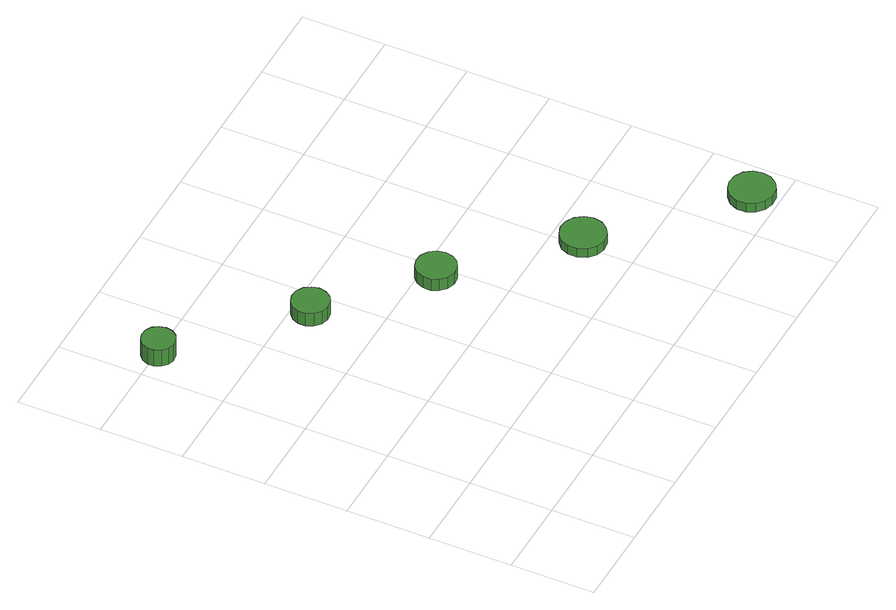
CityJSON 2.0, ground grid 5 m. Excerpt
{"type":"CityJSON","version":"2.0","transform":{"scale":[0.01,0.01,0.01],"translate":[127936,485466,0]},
"CityObjects":{
"tree1":{"type":"SolitaryVegetationObject","attributes":{"function":"something"},"geometry":[{"type":"MultiSurface","lod":"1","boundaries":[[[0,1,2,3,4,5,6,7,8,9,10,11,12,13,14]],[[15,16,17,18,19,20,21,22,23,24,25,26,27,28,29]],[[0,29,28,1]],[[1,28,27,2]],[[2,27,26,3]],[[3,26,25,4]],[[4,25,24,5]],[[5,24,23,6]],[[6,23,22,7]],[[7,22,21,8]],[[8,21,20,9]],[[9,20,19,10]],[[10,19,18,11]],[[11,18,17,12]],[[12,17,16,13]],[[13,16,15,14]],[[14,15,29,0]]]}]},
"tree2":{"type":"SolitaryVegetationObject","attributes":{"function":"something"},"geometry":[{"type":"MultiSurface","lod":"1","boundaries":[[[30,31,32,33,34,35,36,37,38,39,40,41,42,43,44]],[[45,46,47,48,49,50,51,52,53,54,55,56,57,58,59]],[[30,59,58,31]],[[31,58,57,32]],[[32,57,56,33]],[[33,56,55,34]],[[34,55,54,35]],[[35,54,53,36]],[[36,53,52,37]],[[37,52,51,38]],[[38,51,50,39]],[[39,50,49,40]],[[40,49,48,41]],[[41,48,47,42]],[[42,47,46,43]],[[43,46,45,44]],[[44,45,59,30]]]}]},
"tree3":{"type":"SolitaryVegetationObject","attributes":{"function":"something"},"geometry":[{"type":"MultiSurface","lod":"1","boundaries":[[[60,61,62,63,64,65,66,67,68,69,70,71,72,73,74]],[[75,76,77,78,79,80,81,82,83,84,85,86,87,88,89]],[[60,89,88,61]],[[61,88,87,62]],[[62,87,86,63]],[[63,86,85,64]],[[64,85,84,65]],[[65,84,83,66]],[[66,83,82,67]],[[67,82,81,68]],[[68,81,80,69]],[[69,80,79,70]],[[70,79,78,71]],[[71,78,77,72]],[[72,77,76,73]],[[73,76,75,74]],[[74,75,89,60]]]}]},
"tree4":{"type":"SolitaryVegetationObject","attributes":{"function":"something"},"geometry":[{"type":"MultiSurface","lod":"1","boundaries":[[[90,91,92,93,94,95,96,97,98,99,100,101,102,103,104]],[[105,106,107,108,109,110,111,112,113,114,115,116,117,118,119]],[[90,119,118,91]],[[91,118,117,92]],[[92,117,116,93]],[[93,116,115,94]],[[94,115,114,95]],[[95,114,113,96]],[[96,113,112,97]],[[97,112,111,98]],[[98,111,110,99]],[[99,110,109,100]],[[100,109,108,101]],[[101,108,107,102]],[[102,107,106,103]],[[103,106,105,104]],[[104,105,119,90]]]}]},
"tree5":{"type":"SolitaryVegetationObject","attributes":{"function":"something"},"geometry":[{"type":"MultiSurface","lod":"1","boundaries":[[[120,121,122,123,124,125,126,127,128,129,130,131,132,133,134]],[[135,136,137,138,139,140,141,142,143,144,145,146,147,148,149]],[[120,149,148,121]],[[121,148,147,122]],[[122,147,146,123]],[[123,146,145,124]],[[124,145,144,125]],[[125,144,143,126]],[[126,143,142,127]],[[127,142,141,128]],[[128,141,140,129]],[[129,140,139,130]],[[130,139,138,131]],[[131,138,137,132]],[[132,137,136,133]],[[133,136,135,134]],[[134,135,149,120]]]}]}
},
"vertices":[
[289,2489,141],[281,2529,141],[257,2562,141],[222,2582,141],[181,2586,141],[143,2574,141],[112,2546,141],[96,2509,141],[96,2468,141],[112,2431,141],[143,2404,141],[181,2391,141],[222,2396,141],[257,2416,141],[281,2449,141],[281,2449,24],[257,2416,24],[222,2396,24],[181,2391,24],[143,2404,24],[112,2431,24],[96,2468,24],[96,2509,24],[112,2546,24],[143,2574,24],[181,2586,24],[222,2582,24],[257,2562,24],[281,2529,24],[289,2489,24],
[973,1895,116],[963,1940,116],[936,1977,116],[897,2000,116],[851,2005,116],[808,1991,116],[773,1960,116],[755,1918,116],[755,1872,116],[773,1831,116],[808,1800,116],[851,1786,116],[897,1791,116],[936,1813,116],[963,1851,116],[963,1851,24],[936,1813,24],[897,1791,24],[851,1786,24],[808,1800,24],[773,1831,24],[755,1872,24],[755,1918,24],[773,1960,24],[808,1991,24],[851,2005,24],[897,2000,24],[936,1977,24],[963,1940,24],[973,1895,24],
[1550,1414,105],[1540,1462,105],[1511,1501,105],[1469,1526,105],[1420,1531,105],[1373,1516,105],[1337,1483,105],[1317,1438,105],[1317,1389,105],[1337,1345,105],[1373,1312,105],[1420,1297,105],[1469,1302,105],[1511,1326,105],[1540,1366,105],[1540,1366,24],[1511,1326,24],[1469,1302,24],[1420,1297,24],[1373,1312,24],[1337,1345,24],[1317,1389,24],[1317,1438,24],[1337,1483,24],[1373,1516,24],[1420,1531,24],[1469,1526,24],[1511,1501,24],[1540,1462,24],[1550,1414,24],
[2176,821,88],[2164,875,88],[2131,920,88],[2083,948,88],[2028,954,88],[1975,936,88],[1934,899,88],[1912,849,88],[1912,793,88],[1934,742,88],[1975,705,88],[2028,688,88],[2083,694,88],[2131,722,88],[2164,767,88],[2164,767,25],[2131,722,25],[2083,694,25],[2028,688,25],[1975,705,25],[1934,742,25],[1912,793,25],[1912,849,25],[1934,899,25],[1975,936,25],[2028,954,25],[2083,948,25],[2131,920,25],[2164,875,25],[2176,821,25],
[2915,160,87],[2904,215,87],[2871,260,87],[2823,288,87],[2767,294,87],[2714,276,87],[2673,239,87],[2650,188,87],[2650,132,87],[2673,81,87],[2714,44,87],[2767,27,87],[2823,33,87],[2871,61,87],[2904,106,87],[2904,106,25],[2871,61,25],[2823,33,25],[2767,27,25],[2714,44,25],[2673,81,25],[2650,132,25],[2650,188,25],[2673,239,25],[2714,276,25],[2767,294,25],[2823,288,25],[2871,260,25],[2904,215,25],[2915,160,25]
]}
